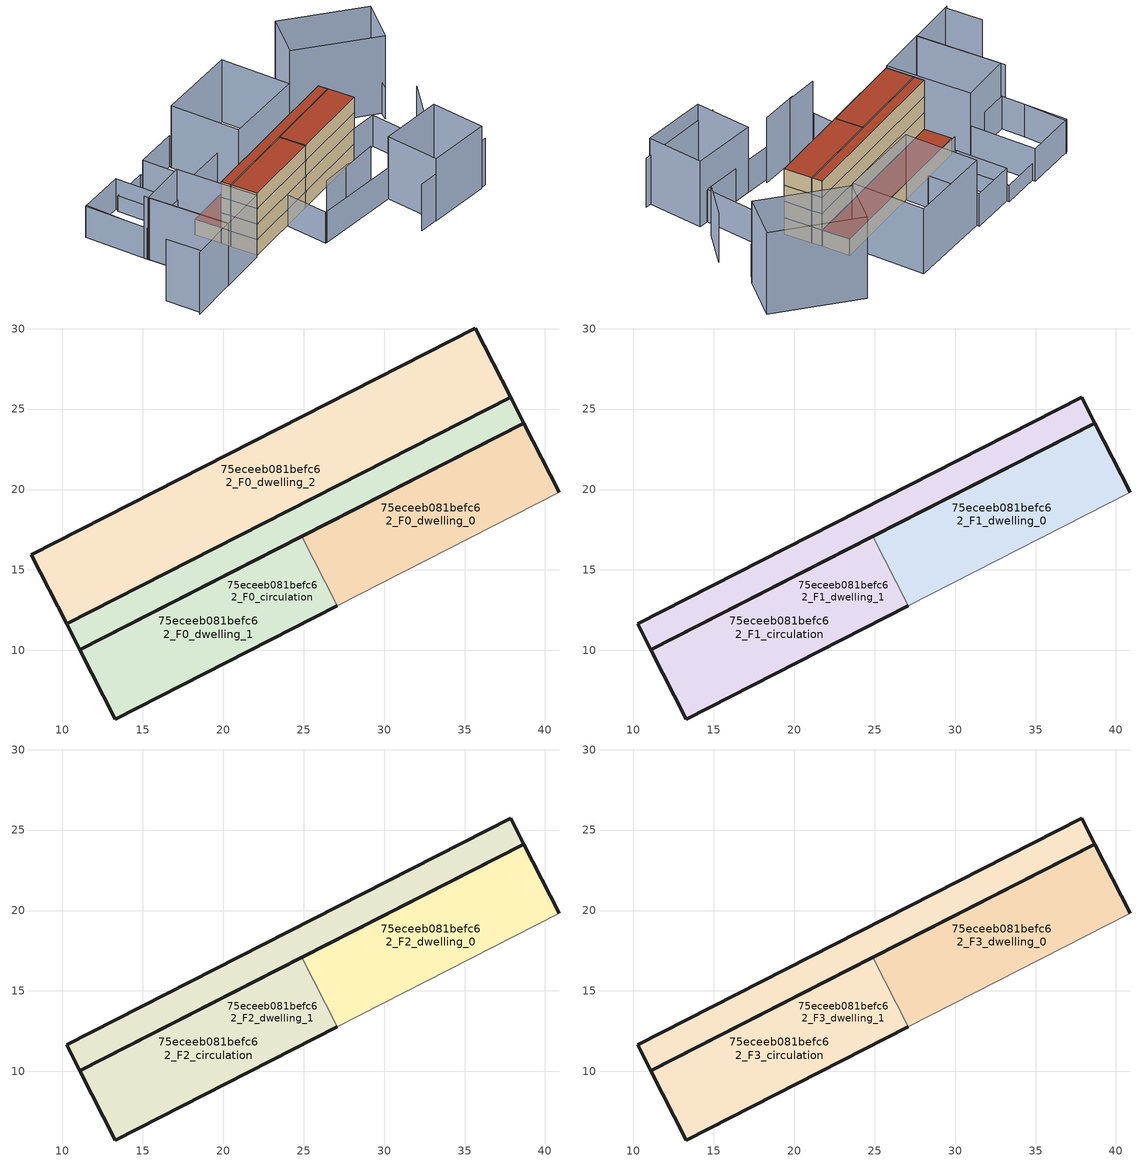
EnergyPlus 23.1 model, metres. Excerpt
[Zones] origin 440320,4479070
75eceeb081befc62_F0_dwelling_0
 floor ground (EU_floor_Construction): 38.69,24.13 40.89,19.82 27.09,12.77 24.89,17.08 z0
 wall outside (EU_wall_Construction): 40.89,19.82 38.69,24.13 24.89,17.08 z0:3
 wall adiabatic (EU_wall_Construction): 27.09,12.77 40.89,19.82 z0:3
 wall to 75eceeb081befc62_F0_dwelling_1 (EU_wall_Construction): 24.89,17.08 27.09,12.77 z0:3
75eceeb081befc62_F0_dwelling_1
 floor ground (EU_floor_Construction): 37.87,25.73 38.69,24.13 24.89,17.08 11.08,10.04 10.26,11.65 z0; 24.89,17.08 27.09,12.77 13.28,5.73 11.08,10.04 z0
 wall outside (EU_wall_Construction): 24.89,17.08 11.08,10.04 13.28,5.73 27.09,12.77 z0:3
 ceiling to 75eceeb081befc62_F0_dwelling_1 (EU_floor_Construction): 38.69,24.13 37.87,25.73 10.26,11.65 11.08,10.04 24.89,17.08 z3
75eceeb081befc62_F0_dwelling_2
 floor ground (EU_floor_Construction): 35.67,30.04 37.87,25.73 10.26,11.65 8.06,15.96 z0
 wall outside (EU_wall_Construction): 35.67,30.04 8.06,15.96 10.26,11.65 37.87,25.73 35.67,30.04 z0:3
 roof outside (EU_roof_Construction): 37.87,25.73 35.67,30.04 8.06,15.96 10.26,11.65 z3
75eceeb081befc62_F0_circulation
 floor ground (EU_floor_Construction): 37.87,25.73 38.69,24.13 24.89,17.08 11.08,10.04 10.26,11.65 z0; 24.89,17.08 27.09,12.77 13.28,5.73 11.08,10.04 z0
 wall outside (EU_wall_Construction): 10.26,11.65 11.08,10.04 38.69,24.13 37.87,25.73 10.26,11.65 z0:3
75eceeb081befc62_F1_dwelling_0
 floor to 75eceeb081befc62_F0_dwelling_0 (EU_floor_Construction): 38.69,24.13 40.89,19.82 27.09,12.77 24.89,17.08 z3
 wall outside (EU_wall_Construction): 40.89,19.82 38.69,24.13 24.89,17.08 z3:6
 wall adiabatic (EU_wall_Construction): 27.09,12.77 40.89,19.82 z3:6
 wall to 75eceeb081befc62_F1_dwelling_1 (EU_wall_Construction): 24.89,17.08 27.09,12.77 z3:6
75eceeb081befc62_F1_dwelling_1
 floor outside (EU_floor_Construction): 24.89,17.08 27.09,12.77 13.28,5.73 11.08,10.04 z3; 37.87,25.73 38.69,24.13 24.89,17.08 11.08,10.04 10.26,11.65 z3
 wall outside (EU_wall_Construction): 24.89,17.08 11.08,10.04 13.28,5.73 27.09,12.77 z3:6
 ceiling to 75eceeb081befc62_F1_dwelling_1 (EU_floor_Construction): 38.69,24.13 37.87,25.73 10.26,11.65 11.08,10.04 24.89,17.08 z6
75eceeb081befc62_F1_circulation
 floor to 75eceeb081befc62_F0_circulation (EU_floor_Construction): 37.87,25.73 38.69,24.13 24.89,17.08 11.08,10.04 10.26,11.65 z3; 24.89,17.08 27.09,12.77 13.28,5.73 11.08,10.04 z3
 wall outside (EU_wall_Construction): 10.26,11.65 11.08,10.04 38.69,24.13 37.87,25.73 10.26,11.65 z3:6
75eceeb081befc62_F2_dwelling_0
 floor to 75eceeb081befc62_F1_dwelling_0 (EU_floor_Construction): 38.69,24.13 40.89,19.82 27.09,12.77 24.89,17.08 z6
 wall outside (EU_wall_Construction): 40.89,19.82 38.69,24.13 24.89,17.08 z6:9
 wall adiabatic (EU_wall_Construction): 27.09,12.77 40.89,19.82 z6:9
 wall to 75eceeb081befc62_F2_dwelling_1 (EU_wall_Construction): 24.89,17.08 27.09,12.77 z6:9
75eceeb081befc62_F2_dwelling_1
 floor outside (EU_floor_Construction): 24.89,17.08 27.09,12.77 13.28,5.73 11.08,10.04 z6; 37.87,25.73 38.69,24.13 24.89,17.08 11.08,10.04 10.26,11.65 z6
 wall outside (EU_wall_Construction): 24.89,17.08 11.08,10.04 13.28,5.73 27.09,12.77 z6:9
 ceiling to 75eceeb081befc62_F2_dwelling_1 (EU_floor_Construction): 38.69,24.13 37.87,25.73 10.26,11.65 11.08,10.04 24.89,17.08 z9
75eceeb081befc62_F2_circulation
 floor to 75eceeb081befc62_F1_circulation (EU_floor_Construction): 37.87,25.73 38.69,24.13 24.89,17.08 11.08,10.04 10.26,11.65 z6; 24.89,17.08 27.09,12.77 13.28,5.73 11.08,10.04 z6
 wall outside (EU_wall_Construction): 10.26,11.65 11.08,10.04 38.69,24.13 37.87,25.73 10.26,11.65 z6:9
75eceeb081befc62_F3_dwelling_0
 floor to 75eceeb081befc62_F2_dwelling_0 (EU_floor_Construction): 38.69,24.13 40.89,19.82 27.09,12.77 24.89,17.08 z9
 wall outside (EU_wall_Construction): 40.89,19.82 38.69,24.13 24.89,17.08 z9:12
 wall adiabatic (EU_wall_Construction): 27.09,12.77 40.89,19.82 z9:12
 wall to 75eceeb081befc62_F3_dwelling_1 (EU_wall_Construction): 24.89,17.08 27.09,12.77 z9:12
 roof outside (EU_roof_Construction): 40.89,19.82 38.69,24.13 24.89,17.08 27.09,12.77 z12
75eceeb081befc62_F3_dwelling_1
 floor outside (EU_floor_Construction): 24.89,17.08 27.09,12.77 13.28,5.73 11.08,10.04 z9; 37.87,25.73 38.69,24.13 24.89,17.08 11.08,10.04 10.26,11.65 z9
 wall outside (EU_wall_Construction): 24.89,17.08 11.08,10.04 13.28,5.73 27.09,12.77 z9:12
 roof outside (EU_roof_Construction): 37.87,25.73 38.69,24.13 24.89,17.08 11.08,10.04 10.26,11.65 z12; 24.89,17.08 27.09,12.77 13.28,5.73 11.08,10.04 z12
75eceeb081befc62_F3_circulation
 floor to 75eceeb081befc62_F2_circulation (EU_floor_Construction): 37.87,25.73 38.69,24.13 24.89,17.08 11.08,10.04 10.26,11.65 z9; 24.89,17.08 27.09,12.77 13.28,5.73 11.08,10.04 z9
 wall outside (EU_wall_Construction): 10.26,11.65 11.08,10.04 38.69,24.13 37.87,25.73 10.26,11.65 z9:12
 roof outside (EU_roof_Construction): 37.87,25.73 38.69,24.13 24.89,17.08 11.08,10.04 10.26,11.65 z12; 24.89,17.08 27.09,12.77 13.28,5.73 11.08,10.04 z12
shading: -5.88,2.95 -2.97,-2.82 / 24.53,2.68 29.96,4.71 / 29.26,4.26 35.68,6.96 / -2.26,14.91 4.82,1.2 / 4.82,1.2 -3.38,-3.04 / 39.4,7.59 50.44,11.24 / 50.44,11.24 53.53,1.91 / 53.53,1.91 42.48,-1.74 / 42.48,-1.74 39.4,7.59 / 12.95,5.35 4.77,1.17 / 4.77,1.17 -1.92,14.24 / -1.92,14.24 6.26,18.42 / 6.26,18.42 12.95,5.35 / 20.54,22.25 15.16,33.76 / 15.16,33.76 28.93,40.2 / 28.93,40.2 34.31,28.69 / 34.31,28.69 20.54,22.25 z0:12; 39.01,-2.84 54.52,2.42 / 50.4,14.16 53.3,20.65 z0:9; 51.26,26.61 53.53,36.56 / -6.62,25.08 -3.67,17.98 / 48.84,10.71 24.29,2.6 / 24.29,2.6 20.82,13.09 / 20.82,13.09 45.38,21.21 / 45.38,21.21 48.84,10.71 / 11.65,22.55 7.8,30.8 / 7.8,30.8 15.01,34.18 / 15.01,34.18 18.87,25.93 / 18.87,25.93 11.65,22.55 / -1.98,14.39 -6.91,24.88 / -6.91,24.88 1.39,28.78 / 1.39,28.78 6.32,18.3 / 6.32,18.3 -1.98,14.39 z0:6; 13.59,18.82 7.31,15.79 / 7.31,15.79 1.32,28.16 / 1.32,28.16 7.6,31.2 / 7.6,31.2 13.59,18.82 z0:3; 39.67,40.95 54.71,36.19 / 54.71,36.19 52.13,28.02 / 52.13,28.02 37.08,32.78 / 37.08,32.78 39.67,40.95 z0:15
[Building]
EU S2 Campaign: North Axis=0; Terrain=City; Solar Distribution=FullExterior
[Site:Location]
Madrid: Latitude=40.5; Longitude=-3.5; Time Zone=1; Elevation=609
[SizingPeriod:WeatherFileDays]
AnnualSizingPeriod: Begin Month=1; Begin Day of Month=1; End Month=12; End Day of Month=31; Day of Week for Start Day=Monday; Use Weather File Daylight Saving Period=No; Use Weather File Rain and Snow Indicators=No
[MATERIAL]
EU_InternalMass_Material: Roughness=MediumRough; Thickness=0.1; Conductivity=1; Density=1800; Specific Heat=900; Thermal Absorptance=0.9; Solar Absorptance=0.7; Visible Absorptance=0.7
[MATERIAL:NOMASS] Roughness=MediumRough; Thermal Absorptance=0.9; Solar Absorptance=0.7; Visible Absorptance=0.7
Name | Thermal Resistance
EU_wall_NoMass | 0.459673
EU_roof_NoMass | 0.495815
EU_floor_NoMass | 0.788942
[CONSTRUCTION]
EU_wall_Construction: EU_wall_NoMass
EU_roof_Construction: EU_roof_NoMass
EU_floor_Construction: EU_floor_NoMass
EU_InternalMass_Construction: EU_InternalMass_Material
[ZONE] Type=1; Multiplier=1; Ceiling Height=autocalculate; Floor Area=autocalculate; Part of Total Floor Area=Yes
Name | Volume
75eceeb081befc62_F0_dwelling_0; 75eceeb081befc62_F1_dwelling_0; 75eceeb081befc62_F2_dwelling_0; 75eceeb081befc62_F3_dwelling_0 | 224.962
75eceeb081befc62_F0_dwelling_1; 75eceeb081befc62_F1_dwelling_1; 75eceeb081befc62_F2_dwelling_1; 75eceeb081befc62_F3_dwelling_1; 75eceeb081befc62_F0_circulation; 75eceeb081befc62_F1_circulation; 75eceeb081befc62_F2_circulation; 75eceeb081befc62_F3_circulation | 392.336
75eceeb081befc62_F0_dwelling_2 | 449.925
[INTERNALMASS] Construction=EU_InternalMass_Construction
Name | Zone or ZoneList | Surface Area
75eceeb081befc62_F0_dwelling_0_EU_InternalMass | 75eceeb081befc62_F0_dwelling_0 | 74.9874
75eceeb081befc62_F0_dwelling_1_EU_InternalMass | 75eceeb081befc62_F0_dwelling_1 | 74.9874
75eceeb081befc62_F0_dwelling_2_EU_InternalMass | 75eceeb081befc62_F0_dwelling_2 | 149.975
75eceeb081befc62_F1_dwelling_0_EU_InternalMass | 75eceeb081befc62_F1_dwelling_0 | 161.862
75eceeb081befc62_F1_dwelling_1_EU_InternalMass | 75eceeb081befc62_F1_dwelling_1 | 161.862
75eceeb081befc62_F2_dwelling_0_EU_InternalMass | 75eceeb081befc62_F2_dwelling_0 | 161.862
75eceeb081befc62_F2_dwelling_1_EU_InternalMass | 75eceeb081befc62_F2_dwelling_1 | 161.862
75eceeb081befc62_F3_dwelling_0_EU_InternalMass | 75eceeb081befc62_F3_dwelling_0 | 161.862
75eceeb081befc62_F3_dwelling_1_EU_InternalMass | 75eceeb081befc62_F3_dwelling_1 | 161.862
[OTHEREQUIPMENT] Fuel Type=Electricity; Design Level Calculation Method=Watts/Area; Power per Zone Floor Area=1; Fraction Latent=0; Fraction Radiant=0; Fraction Lost=0; Carbon Dioxide Generation Rate=0; EndUse Subcategory=EU_Step8_InternalGains
Name | Zone or ZoneList or Space or SpaceList | Schedule
EU_Step8_InternalGain_75eceeb081befc62_F0_dwelling_0_f000 | 75eceeb081befc62_F0_dwelling_0 | EU_Step8_GainSchedule_75eceeb081befc62_F0_dwelling_0_f000
EU_Step8_InternalGain_75eceeb081befc62_F0_dwelling_1_f000 | 75eceeb081befc62_F0_dwelling_1 | EU_Step8_GainSchedule_75eceeb081befc62_F0_dwelling_1_f000
EU_Step8_InternalGain_75eceeb081befc62_F0_dwelling_2_f000 | 75eceeb081befc62_F0_dwelling_2 | EU_Step8_GainSchedule_75eceeb081befc62_F0_dwelling_2_f000
EU_Step8_InternalGain_75eceeb081befc62_F1_dwelling_0_f000 | 75eceeb081befc62_F1_dwelling_0 | EU_Step8_GainSchedule_75eceeb081befc62_F1_dwelling_0_f000
EU_Step8_InternalGain_75eceeb081befc62_F1_dwelling_1_f000 | 75eceeb081befc62_F1_dwelling_1 | EU_Step8_GainSchedule_75eceeb081befc62_F1_dwelling_1_f000
EU_Step8_InternalGain_75eceeb081befc62_F2_dwelling_0_f000 | 75eceeb081befc62_F2_dwelling_0 | EU_Step8_GainSchedule_75eceeb081befc62_F2_dwelling_0_f000
EU_Step8_InternalGain_75eceeb081befc62_F2_dwelling_1_f000 | 75eceeb081befc62_F2_dwelling_1 | EU_Step8_GainSchedule_75eceeb081befc62_F2_dwelling_1_f000
EU_Step8_InternalGain_75eceeb081befc62_F3_dwelling_0_f000 | 75eceeb081befc62_F3_dwelling_0 | EU_Step8_GainSchedule_75eceeb081befc62_F3_dwelling_0_f000
EU_Step8_InternalGain_75eceeb081befc62_F3_dwelling_1_f000 | 75eceeb081befc62_F3_dwelling_1 | EU_Step8_GainSchedule_75eceeb081befc62_F3_dwelling_1_f000
[ZONEINFILTRATION:DESIGNFLOWRATE] Schedule=EU_AlwaysOn; Design Flow Rate Calculation Method=Flow/Area; Flow Rate per Floor Area=0.0005; Constant Term Coefficient=1; Temperature Term Coefficient=0; Velocity Term Coefficient=0; Velocity Squared Term Coefficient=0
Name | Zone or ZoneList or Space or SpaceList
EU_Circulation_Infiltration_75eceeb081befc62_F0_circulation | 75eceeb081befc62_F0_circulation
EU_Circulation_Infiltration_75eceeb081befc62_F1_circulation | 75eceeb081befc62_F1_circulation
EU_Circulation_Infiltration_75eceeb081befc62_F2_circulation | 75eceeb081befc62_F2_circulation
EU_Circulation_Infiltration_75eceeb081befc62_F3_circulation | 75eceeb081befc62_F3_circulation
[ZONEVENTILATION:DESIGNFLOWRATE] Schedule=EU_AlwaysOn; Design Flow Rate Calculation Method=AirChanges/Hour; Air Changes per Hour=0.719161; Ventilation Type=Natural; Fan Pressure Rise=0; Fan Total Efficiency=1; Constant Term Coefficient=1; Temperature Term Coefficient=0; Velocity Term Coefficient=0; Velocity Squared Term Coefficient=0; Minimum Indoor Temperature=-100; Maximum Indoor Temperature=100; Delta Temperature=-100; Minimum Outdoor Temperature=-100; Maximum Outdoor Temperature=100; Maximum Wind Speed=40
Name | Zone or ZoneList or Space or SpaceList
EU_ConstantAir_75eceeb081befc62_F0_dwelling_0 | 75eceeb081befc62_F0_dwelling_0
EU_ConstantAir_75eceeb081befc62_F0_dwelling_1 | 75eceeb081befc62_F0_dwelling_1
EU_ConstantAir_75eceeb081befc62_F0_dwelling_2 | 75eceeb081befc62_F0_dwelling_2
EU_ConstantAir_75eceeb081befc62_F1_dwelling_0 | 75eceeb081befc62_F1_dwelling_0
EU_ConstantAir_75eceeb081befc62_F1_dwelling_1 | 75eceeb081befc62_F1_dwelling_1
EU_ConstantAir_75eceeb081befc62_F2_dwelling_0 | 75eceeb081befc62_F2_dwelling_0
EU_ConstantAir_75eceeb081befc62_F2_dwelling_1 | 75eceeb081befc62_F2_dwelling_1
EU_ConstantAir_75eceeb081befc62_F3_dwelling_0 | 75eceeb081befc62_F3_dwelling_0
EU_ConstantAir_75eceeb081befc62_F3_dwelling_1 | 75eceeb081befc62_F3_dwelling_1
[HVACTEMPLATE:THERMOSTAT] Constant Heating Setpoint=20; Constant Cooling Setpoint=50
EU_HeatOnly_75eceeb081befc62_F0_dwelling_0; EU_HeatOnly_75eceeb081befc62_F0_dwelling_1; EU_HeatOnly_75eceeb081befc62_F0_dwelling_2; EU_HeatOnly_75eceeb081befc62_F1_dwelling_0; EU_HeatOnly_75eceeb081befc62_F1_dwelling_1; EU_HeatOnly_75eceeb081befc62_F2_dwelling_0; EU_HeatOnly_75eceeb081befc62_F2_dwelling_1; EU_HeatOnly_75eceeb081befc62_F3_dwelling_0; EU_HeatOnly_75eceeb081befc62_F3_dwelling_1
[HVACTEMPLATE:ZONE:IDEALLOADSAIRSYSTEM] System Availability Schedule=EU_AlwaysOn; Maximum Heating Supply Air Temperature=50; Minimum Cooling Supply Air Temperature=13; Maximum Heating Supply Air Humidity Ratio=0.0156; Minimum Cooling Supply Air Humidity Ratio=0.0077; Heating Limit=NoLimit; Cooling Limit=NoLimit; Heating Availability Schedule=EU_AlwaysOn; Cooling Availability Schedule=EU_CoolingOff; Dehumidification Control Type=ConstantSensibleHeatRatio; Cooling Sensible Heat Ratio=0.7; Dehumidification Setpoint=60; Humidification Control Type=None; Humidification Setpoint=30; Outdoor Air Method=None; Outdoor Air Flow Rate per Person=0.00944; Outdoor Air Flow Rate per Zone Floor Area=0; Outdoor Air Flow Rate per Zone=0; Demand Controlled Ventilation Type=None; Outdoor Air Economizer Type=NoEconomizer; Heat Recovery Type=None; Sensible Heat Recovery Effectiveness=0.7; Latent Heat Recovery Effectiveness=0.65
Name | Template Thermostat
75eceeb081befc62_F0_dwelling_0 | EU_HeatOnly_75eceeb081befc62_F0_dwelling_0
75eceeb081befc62_F0_dwelling_1 | EU_HeatOnly_75eceeb081befc62_F0_dwelling_1
75eceeb081befc62_F0_dwelling_2 | EU_HeatOnly_75eceeb081befc62_F0_dwelling_2
75eceeb081befc62_F1_dwelling_0 | EU_HeatOnly_75eceeb081befc62_F1_dwelling_0
75eceeb081befc62_F1_dwelling_1 | EU_HeatOnly_75eceeb081befc62_F1_dwelling_1
75eceeb081befc62_F2_dwelling_0 | EU_HeatOnly_75eceeb081befc62_F2_dwelling_0
75eceeb081befc62_F2_dwelling_1 | EU_HeatOnly_75eceeb081befc62_F2_dwelling_1
75eceeb081befc62_F3_dwelling_0 | EU_HeatOnly_75eceeb081befc62_F3_dwelling_0
75eceeb081befc62_F3_dwelling_1 | EU_HeatOnly_75eceeb081befc62_F3_dwelling_1
[SIZING:ZONE] Zone Cooling Design Supply Air Temperature Input Method=SupplyAirTemperature; Zone Cooling Design Supply Air Temperature=13; Zone Heating Design Supply Air Temperature Input Method=SupplyAirTemperature; Zone Heating Design Supply Air Temperature=50; Zone Cooling Design Supply Air Humidity Ratio=0.008; Zone Heating Design Supply Air Humidity Ratio=0.008; Cooling Design Air Flow Method=DesignDay; Cooling Design Air Flow Rate=0; Cooling Minimum Air Flow per Zone Floor Area=0.000762; Cooling Minimum Air Flow=0; Cooling Minimum Air Flow Fraction=0.2; Heating Design Air Flow Method=DesignDay; Heating Design Air Flow Rate=0; Heating Maximum Air Flow per Zone Floor Area=0.002032; Heating Maximum Air Flow=0.141576; Heating Maximum Air Flow Fraction=0.3; Account for Dedicated Outdoor Air System=No; Dedicated Outdoor Air System Control Strategy=NeutralSupplyAir; Dedicated Outdoor Air Low Setpoint Temperature for Design=autosize; Dedicated Outdoor Air High Setpoint Temperature for Design=autosize; Zone Load Sizing Method=Sensible Load Only No Latent Load; Zone Latent Cooling Design Supply Air Humidity Ratio Input Method=HumidityRatioDifference; Zone Cooling Design Supply Air Humidity Ratio Difference=0.005; Zone Latent Heating Design Supply Air Humidity Ratio Input Method=HumidityRatioDifference; Zone Humidification Design Supply Air Humidity Ratio Difference=0.005
75eceeb081befc62_F0_dwelling_0; 75eceeb081befc62_F0_dwelling_1; 75eceeb081befc62_F0_dwelling_2; 75eceeb081befc62_F1_dwelling_0; 75eceeb081befc62_F1_dwelling_1; 75eceeb081befc62_F2_dwelling_0; 75eceeb081befc62_F2_dwelling_1; 75eceeb081befc62_F3_dwelling_0; 75eceeb081befc62_F3_dwelling_1
[SCHEDULE:CONSTANT]
Name | Hourly Value
EU_AlwaysOn | 1
EU_CoolingOff | 0
[SCHEDULE:FILE] Column Number=1; Rows to Skip at Top=0; Number of Hours of Data=8760; Column Separator=Comma; Interpolate to Timestep=No; Minutes per Item=60; Adjust Schedule for Daylight Savings=Yes
Name | File
EU_Step8_GainSchedule_75eceeb081befc62_F0_dwelling_0_f000 | ../../schedules/75eceeb081befc62/75eceeb081befc62_F0_dwelling_0_f000_gain.csv
EU_Step8_GainSchedule_75eceeb081befc62_F0_dwelling_1_f000 | ../../schedules/75eceeb081befc62/75eceeb081befc62_F0_dwelling_1_f000_gain.csv
EU_Step8_GainSchedule_75eceeb081befc62_F0_dwelling_2_f000 | ../../schedules/75eceeb081befc62/75eceeb081befc62_F0_dwelling_2_f000_gain.csv
EU_Step8_GainSchedule_75eceeb081befc62_F1_dwelling_0_f000 | ../../schedules/75eceeb081befc62/75eceeb081befc62_F1_dwelling_0_f000_gain.csv
EU_Step8_GainSchedule_75eceeb081befc62_F1_dwelling_1_f000 | ../../schedules/75eceeb081befc62/75eceeb081befc62_F1_dwelling_1_f000_gain.csv
EU_Step8_GainSchedule_75eceeb081befc62_F2_dwelling_0_f000 | ../../schedules/75eceeb081befc62/75eceeb081befc62_F2_dwelling_0_f000_gain.csv
EU_Step8_GainSchedule_75eceeb081befc62_F2_dwelling_1_f000 | ../../schedules/75eceeb081befc62/75eceeb081befc62_F2_dwelling_1_f000_gain.csv
EU_Step8_GainSchedule_75eceeb081befc62_F3_dwelling_0_f000 | ../../schedules/75eceeb081befc62/75eceeb081befc62_F3_dwelling_0_f000_gain.csv
EU_Step8_GainSchedule_75eceeb081befc62_F3_dwelling_1_f000 | ../../schedules/75eceeb081befc62/75eceeb081befc62_F3_dwelling_1_f000_gain.csv
